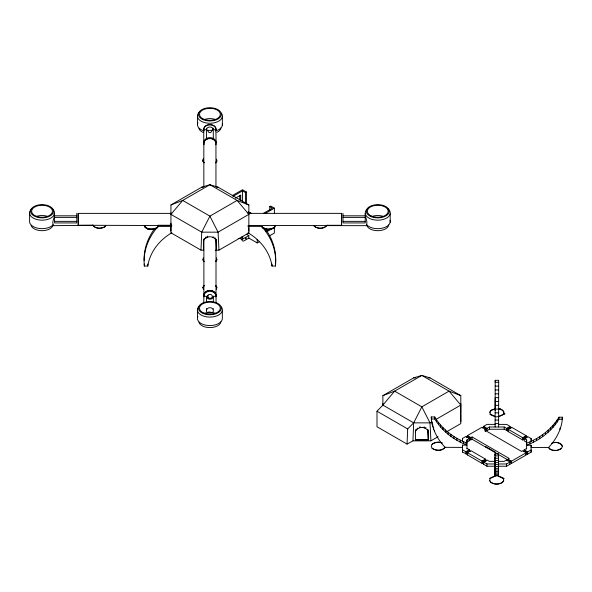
<?xml version="1.0" encoding="UTF-8"?>
<svg xmlns="http://www.w3.org/2000/svg" width="592" height="592" viewBox="0 0 592 592"><rect width="100%" height="100%" fill="white"/><g stroke="black" fill="none" stroke-linecap="round" stroke-linejoin="round"><path stroke-width="0.89" d="M171.769 225.545L78.314 225.263M170.933 231.043L170.933 223.184M170.933 214.385L170.933 204.943L201.724 187.176L209.901 184.726L218.063 187.168L248.862 204.95L248.862 214.378L218.071 232.168L201.731 232.16L170.933 214.385L182.699 200.429L209.901 184.726L237.103 200.429L248.862 204.95M248.862 231.035L248.862 227.728M275.472 264.032L275.472 266.045L272.002 266.045L272.002 264.032M382.876 405.816L382.876 395.648L413.667 377.874L421.844 375.424L430.014 377.866L460.813 395.648L460.813 413.216M428.297 440.515L427.883 429.999L428.297 440.515L415.399 440.515L415.51 430.924L416.006 429.614L415.443 431.79L415.51 430.924L417.708 428.12M460.813 421.733L460.813 414.289M494.964 476.153L494.986 453.872L498.479 453.879L498.471 462.389L498.479 461.368L504.147 461.375L506.567 459.991L510.03 461.997L510.023 464.269L506.56 466.252L498.471 466.237L498.449 476.234C511.917 482.857 497.805 474.066 494.964 476.153C485.921 480.948 490.413 477.241 494.964 476.227L494.993 461.36L489.347 461.353L486.935 459.962L483.472 461.945L483.457 464.217L486.935 466.215L494.986 466.23M494.986 457.216L494.986 462.382L494.993 461.36M498.449 476.153L498.479 453.879M526.207 437.236L526.214 435.727L511.584 427.254L508.106 429.252L508.106 431.516L508.595 431.235L504.221 429.274L489.429 429.244L487.009 430.636L486.52 430.347L486.52 428.652L484.337 429.896L521.522 451.407L522.706 450.727L526.17 452.732L526.17 455.004L511.503 463.418L511.503 461.153L508.04 459.148L508.032 460.657M442.143 442.905C438.887 441.536 434.787 441.98 432.042 444.266L431.235 446.146L432.034 448.203C435.66 451.193 442.135 451.289 445.11 447.345C443.386 445.465 441.343 443.186 439.804 440.936C434.957 433.906 431.427 425.589 431.279 416.96L434.75 416.968C441.98 429.141 453.886 438.036 466.977 443.112L465.171 443.105M431.635 421.534L431.279 416.96M432.034 448.203C435.335 450.638 442.18 451.348 445.11 447.175M432.042 444.266C434.484 442.557 438.924 441.491 442.143 443.075M432.153 424.079L432.153 422.066M432.811 426.603L432.819 424.59M433.625 429.096L433.625 427.084M434.58 431.553L434.58 430.214M485.462 460.62L485.47 459.103L470.84 450.638L467.362 452.628L467.362 454.9L467.85 454.619L462.448 452.044L462.463 445.11L466.977 445.117C453.886 440.048 441.98 431.154 434.743 418.973L434.75 416.968M436.519 421.778L436.526 419.765M438.487 424.486L438.487 422.473M440.633 427.106L440.64 425.093M442.964 429.614L442.971 427.609M445.465 432.019L445.465 430.007M448.122 434.299L448.129 432.293M450.934 436.459L450.941 434.447M453.894 438.48L453.901 436.467M456.987 440.367L456.994 438.354M460.206 442.098L460.206 440.093M462.448 452.044L462.448 449.772L465.897 451.777L465.889 454.049M462.463 445.11L462.456 447.382L445.11 447.345M462.47 440.729L462.478 438.465L465.926 436.467L469.404 438.48L469.397 440.744L466.984 442.12L466.984 439.856L469.404 438.48M462.47 441.558L462.478 438.465M463.536 443.689L463.543 441.676M466.378 453.768L466.385 452.066L468.871 450.638L470.344 451.489M466.97 448.958L466.984 439.863M467.399 437.133L467.399 435.623L482.073 427.209L485.536 429.215L485.536 431.479M469.367 451.296L469.367 449.787L466.97 448.396M483.546 427.875L483.546 426.358L487.031 424.375L495.119 424.39M508.469 460.287L485.743 447.13L485.743 446.568L495.541 452.236L495.541 452.806M486.935 466.215L486.942 463.95L483.472 461.945M487.009 430.636L487.009 428.364L483.546 426.358M489.429 429.244L489.429 426.98L504.229 427.002L506.634 428.401L510.112 426.403L510.112 428.675M489.702 480.66L490.901 482.302C494.32 484.574 499.049 484.582 502.482 482.325L503.688 480.519L502.482 482.495C499.049 484.752 494.32 484.744 490.901 482.473L489.702 480.66L490.095 478.565M495.267 408.717L491.108 410.226L489.902 412.202L491.108 410.397L495.267 408.887M495.141 416.487C490.627 415.436 486.091 411.825 495.141 416.487C496.88 418.884 514.108 408.902 498.627 416.664M494.986 453.872L494.986 455.877L498.471 455.877M495.156 410.345L495.201 380.308L498.686 380.308L498.605 426.995M495.119 426.987L495.171 397.676L498.656 397.683M495.201 380.308L495.201 382.306L498.686 382.314M498.471 466.237L498.479 461.368M500.173 408.961L502.689 410.249L503.888 412.232L502.689 410.419L500.173 408.961L498.538 408.724M504.221 429.274L504.229 427.002M506.56 466.252L506.567 463.98L510.03 461.997M506.56 460.561L506.567 459.991M506.634 430.665L506.634 428.401M507.122 430.384L507.129 428.682L509.616 427.254L511.088 428.105M525.319 438.502L527.191 437.429L525.718 436.578L523.232 438.006L523.224 439.708L522.736 439.989L522.736 437.717L507.129 428.682M524.179 451.393L524.179 449.883L526.606 448.492M523.232 438.006L526.628 439.974L526.628 442.239L524.201 440.84L524.209 438.568L527.679 436.578L531.15 438.583L531.142 440.855M526.614 449.054L526.628 439.974M551.463 443.297C554.519 441.625 558.789 442.239 561.556 444.518L562.356 446.405L561.549 448.455C557.908 451.43 551.433 451.504 548.473 447.552C550.205 445.68 552.255 443.408 553.801 441.166C558.67 434.151 562.222 425.84 562.4 417.212L558.929 417.212L558.929 419.217C551.655 431.368 539.719 440.226 526.614 445.251L531.135 445.258L531.12 452.162L527.642 454.153L527.154 453.872L527.154 452.17L524.667 450.734L523.195 451.578M527.642 454.153L527.65 451.888L524.179 449.883M530.055 443.83L530.062 441.817C541.776 436.644 552.306 428.282 558.929 417.212M531.12 452.162L531.12 449.898L527.65 451.888M531.135 445.258L531.128 447.522L548.473 447.552M531.142 441.691L531.15 438.583M533.392 442.254L533.399 440.248M536.618 440.529L536.626 438.517M539.719 438.657L539.719 436.644M542.679 436.644L542.686 434.632M545.498 434.498L545.506 432.486M548.17 432.219L548.17 430.214M550.057 449.269L548.473 447.382M550.671 429.829L550.678 427.816M552.839 450.364L550.057 449.099M553.009 427.328L553.009 425.315M555.17 424.716L555.17 422.703M556.177 450.593L561.549 448.455M562.356 446.405L561.556 444.688L559.336 443.23L556.199 442.365M557.139 422.007L557.146 420.002M560.017 429.341L560.017 428.001M468.901 440.463L470.381 439.612L470.388 437.917L467.895 436.474L466.415 437.318M470.381 439.612L470.869 439.9L470.877 437.636L472.061 436.955L509.224 458.467L508.04 459.148M467.362 454.9L481.992 463.366L481.999 461.094L485.47 459.103M470.869 439.9L472.053 439.212L472.061 436.955M481.992 463.366L482.487 463.085L482.495 461.383L484.974 459.954L486.446 460.805M204.062 238.916L203.5 241.092L203.559 240.226L204.906 238.62L207.651 237.052L207.674 236.186M419.624 426.884L419.602 427.75L416.849 429.318M203.559 240.226L203.456 249.809L203.522 248.943M203.692 250.15L200.991 250.15L201.731 232.16L209.901 216.132L237.103 200.429L248.862 214.378M436.334 419.217L460.813 405.076L449.047 391.127L421.844 375.424L394.642 391.127L382.876 405.091L376.993 411.225L376.993 426.736L407.052 444.089L407.673 428.926L413.675 422.858L421.844 406.837L449.047 391.127L460.813 395.648M407.052 444.089L412.942 440.855L413.675 422.858L382.876 405.091M206.149 237.688L206.186 236.822L204.906 238.62M216.354 241.958L215.939 239.301L216.354 249.809M415.399 440.515L415.466 439.641L428.231 439.649M562.156 418.921L562.4 417.212M215.873 130.188C217.671 122.818 202.153 122.803 203.929 130.173M213.372 128.212L210.811 132.571L209.013 132.578L206.904 129.729A3.389 2.694 22.5 0 1 206.438 128.249M206.46 138.861L206.549 129.115A3.471 2.834 0 0 1 209.894 127.006A3.471 2.834 0 0 1 213.253 129.1L213.349 138.861M203.744 129.707L203.929 128.531A6.179 5.047 0 0 1 209.901 124.794A6.179 5.047 0 0 1 215.873 128.531L216.087 142.524L215.873 141.355A6.179 5.047 0 0 0 209.901 137.61A6.179 5.047 0 0 0 203.929 141.355L203.744 142.524L203.744 129.707L206.46 129.707M203.707 296.222L206.423 296.348A3.471 2.834 0 0 0 209.886 299.189A3.471 2.834 0 0 0 213.364 296.363L216.05 296.222L216.05 302.63M206.445 309.039L206.541 308.439M204.085 261.671L202.886 259.858L203.271 257.927M202.908 161.083L203.3 158.982L202.908 161.083L204.114 162.896M215.68 285.507L216.887 287.32L216.494 289.251M503.496 414.156L503.888 412.062M93.58 225.263L52.821 225.663L53.08 224.708C51.637 220.964 55.596 216.857 54.064 213.349M52.903 225.374L52.414 226.573A11.1 6.408 0 0 1 40.892 230.658A11.1 6.408 0 0 1 31.08 225.293M274.459 227.062C270.921 230.266 264.217 229.637 261.59 226.381C264.254 230.554 271.069 230.429 274.666 227.432L275.472 225.545M248.07 225.493L366.981 225.67L366.67 224.716C367.81 221.016 364.938 217.419 365.39 213.712M215.695 162.726L216.894 160.913L215.695 162.896M215.666 261.501L216.872 259.688L215.666 261.671M204.099 285.677L202.901 287.49L204.099 285.507M341.621 225.293L327.08 225.293C324.172 229.252 317.312 229.252 314.004 226.003C317.638 228.993 324.12 229.074 327.08 225.123M150.494 229.415C152.973 229.837 156.614 229.06 158.205 226.551L156.636 228.09L153.839 229.193L150.494 229.415L147.356 228.889L153.898 229.156L156.636 228.09L158.205 226.381L170.984 226.41M53.08 224.708L52.17 225.685A12.506 7.222 0 0 1 37.57 228.194A12.506 7.222 0 0 1 29.6 220.698L29.6 212.202M420.705 426.973L419.602 427.75C422.644 426.869 426.447 427.89 427.942 430.865L427.38 429.474M247.9 226.381L261.59 226.381C264.52 230.258 270.884 230.177 274.459 227.232L275.25 225.374M261.59 226.381C264.506 230.569 271.358 229.866 274.666 227.432M92.715 225.115C95.63 229.304 102.483 228.601 105.79 226.166C102.157 229.156 95.675 229.245 92.715 225.286M232.345 195.597L242.491 189.743L246.472 192.037L246.472 203.922M232.885 196.418L242.491 190.876L245.488 192.6L246.472 192.037M235.276 198.209L240.729 195.057L240.729 200.533M269.774 210.286L269.774 206.623L270.759 206.06L274.385 208.155L274.385 213.682M263.618 213.238L272.424 208.155L269.774 206.623M265.024 213.564L274.385 208.155M215.377 250.15L218.973 250.15L248.862 232.893L248.862 213.046M259.555 241.588L257.217 242.942L248.825 238.095L248.825 235.549L242.742 239.064L242.742 236.341M248.825 238.095L244.163 240.789A3.123 1.806 -60 0 1 241.958 239.516L239.745 238.236M265.986 231.08L269.108 229.274M266.97 231.642L271.647 228.941M269.7 235.734L274.385 233.026L274.385 226.581M431.598 421.955L430.014 422.866L413.675 422.858M412.942 440.855L430.917 440.855L437.999 436.763M446.649 431.768L460.813 423.591L460.813 403.744M482.561 428.06L484.041 427.217L486.52 428.652M468.908 438.761L470.388 437.917M487.009 428.364L489.429 426.98M485.04 431.198L486.52 430.347M465.897 451.777L469.367 449.787M522.736 437.717L526.214 435.727M485.825 461.161L483.96 462.234L482.495 461.383M507.055 460.842L508.528 459.999L511.014 461.434L511.007 463.136L511.503 463.418M511.503 461.153L527.154 452.17M525.681 454.715L527.154 453.872M483.457 464.217L483.953 463.936L482.487 463.085M526.621 443.238L530.062 441.817M144.552 225.404C145.321 229.363 152.906 230.236 156.636 227.92L156.621 228.268M170.933 204.943L182.699 200.429L209.901 216.132L218.071 232.168L218.973 250.15M382.876 395.648L394.642 391.127L421.844 406.837L430.014 422.866L430.917 440.855M215.555 130.943L217.789 130.151A12.506 7.222 0 0 0 222.385 124.031M422.947 427.505L424.545 427.047M207.651 237.052C210.7 236.171 214.504 237.185 215.999 240.16L215.436 238.776M212.624 237.207L214.015 237.074M424.568 427.912L425.966 427.779M552.854 442.749L556.199 442.535M247.989 212.565L249.817 212.491L251.363 213.379M213.349 129.707L216.065 129.707M201.724 187.176L203.544 187.176M216.25 187.168L218.063 187.168M171.769 213.379L78.314 213.379L78.314 225.545M248.07 213.364L341.525 213.364L341.525 225.493M54.582 215.814L76.79 215.814M343.005 215.821L365.212 215.821M54.582 217.382L76.79 217.382M343.005 217.39L365.212 217.39M54.582 221.364L76.79 221.364M343.005 221.371L365.212 221.371M157.768 225.263L171.813 225.263M158.205 226.551L158.049 226.551A72.298 59.037 0 0 0 144.322 266.045L147.793 266.045A59.281 48.403 0 0 1 171.769 232.774M261.59 226.551L261.745 226.551A72.298 59.037 0 0 1 275.472 266.045M413.667 377.874L415.488 377.874M428.194 377.866L430.014 377.866M415.673 439.982L428.016 439.989M207.437 130.366L212.38 130.373M495.193 386.125L498.679 386.132M495.186 389.973L498.671 389.973M495.178 393.821L498.664 393.828M495.164 401.517L498.649 401.524M495.156 405.328L498.642 405.335M495.149 409.102L498.634 409.109M495.141 412.831L498.627 412.831M431.272 418.973L434.743 418.973M558.929 419.217L562.393 419.225M495.127 420.076L498.619 420.083M495.127 423.583L498.612 423.591M498.612 424.39L506.656 424.405L510.112 426.403M494.979 458.223L498.471 458.23M494.979 460.472L498.464 460.48M494.979 462.611L498.464 462.618M486.942 463.95L494.986 463.965M498.471 463.973L506.567 463.98M494.971 464.631L498.457 464.639M494.971 466.54L498.457 466.548M494.971 468.324L498.457 468.331M494.964 469.974L498.457 469.981M494.964 471.506L498.449 471.506M494.964 472.89L498.449 472.897M494.964 474.148L498.449 474.155M494.964 475.258L498.449 475.265M552.839 450.194L556.177 450.423M498.538 408.894L500.173 409.131M204.255 130.913L202.568 130.388A12.506 7.222 0 0 1 197.883 122.559M248.226 211.744L251.363 213.557M265.704 230.044L267.303 230.969M246.612 234.277L248.825 235.549M200.991 250.15L170.933 232.797L170.933 213.031M376.993 411.225L407.673 428.926M508.106 431.516L522.736 439.989M467.399 435.623L470.877 437.636M472.053 439.212L485.743 447.13M509.534 463.98L510.023 464.269M467.362 452.628L481.999 461.094M466.385 452.066L467.85 452.917M147.356 228.889L145.129 227.432L144.322 225.374L145.129 227.261L147.519 228.519M366.67 224.716L368.046 226.011A12.506 7.222 0 0 0 382.854 228.053A12.506 7.222 0 0 0 390.106 220.32M202.908 160.913L204.114 162.726M204.085 261.501L202.886 259.858M215.68 285.677L216.887 287.32M366.833 225.382L367.617 226.906A11.1 6.408 0 0 0 379.502 230.621A11.1 6.408 0 0 0 388.796 224.953M216.894 161.083L216.509 159.152M202.901 287.32L203.293 289.251M216.872 259.858L216.48 257.927M503.304 478.588L503.688 480.689M489.902 412.032L490.287 414.134M427.883 429.999L428.319 432.197L428.253 431.339M215.939 239.301L216.376 241.499L216.309 240.633M216.05 296.222L215.865 295.053A6.179 5.047 0 0 0 209.894 291.308A6.179 5.047 0 0 0 203.922 295.053L203.729 302.63M213.246 308.454L213.342 309.039M428.231 431.79L428.297 432.656M215.155 238.088L215.207 238.946M390.195 213.705L390.195 222.207M382.876 403.729L382.876 405.646M365.212 213.357L365.212 222.932L343.005 222.932L343.005 213.357M341.621 213.357L341.621 225.67M265.904 228.963L265.956 229.363M263.159 227.89L263.181 228.268M257.217 239.257L257.217 242.942M245.488 192.6L245.488 203.574M242.491 190.876L242.491 201.828M241.958 236.793L241.958 239.516M239.753 195.404L239.753 199.97M222.348 116.787L222.348 125.289M222.326 310.615L222.326 319.11A12.506 7.222 0 0 1 207.511 325.452A12.506 7.222 0 0 1 197.861 316.38M215.947 186.413L215.947 143.945A6.083 4.965 0 0 0 209.649 138.521A6.083 4.965 0 0 0 203.892 144.33M216.006 294.949L216.006 240.478A6.083 4.965 0 0 0 214.918 238.065M213.342 296.222L213.342 302.63M208.044 295.364L208.044 297.132M206.445 296.222L206.445 302.63M203.833 143.035L203.833 186.421M197.469 115.299L197.469 123.795M197.447 309.12L197.447 317.615M147.793 264.032L147.793 266.045M144.322 264.032L144.322 266.045M78.181 213.349L78.181 225.663M76.79 213.349L76.79 222.925L54.582 222.925L54.582 213.349M51.756 208.399A12.506 7.222 0 0 1 50.742 218.137A12.506 7.222 0 0 1 33.848 218.404A12.506 7.222 0 0 1 31.916 208.71M36.208 216.509A10.412 6.009 0 0 1 47.397 216.332M387.471 208.414A12.506 7.222 0 0 1 386.709 218.004A12.506 7.222 0 0 1 370.126 218.685A12.506 7.222 0 0 1 367.025 209.25M371.924 216.517A10.412 6.009 0 0 1 383.105 216.346M221.334 113.102A12.506 7.222 0 0 1 208.613 123.225A12.506 7.222 0 0 1 199.785 111.807M220.949 128.035A11.1 6.408 0 0 1 216.909 132.349M203.396 132.564A11.1 6.408 0 0 1 198.949 128.383M203.929 144.766A6.179 5.047 0 0 1 203.722 143.464L203.929 142.154A6.179 5.047 0 0 1 209.901 138.41A6.179 5.047 0 0 1 215.873 142.154L216.087 143.464A6.179 5.047 0 0 1 215.873 144.766M204.077 119.599A10.412 6.009 0 0 1 216.021 119.717M215.947 296.244A6.083 4.965 0 0 0 210.19 290.443A6.083 4.965 0 0 0 203.892 295.859L203.892 241.388A6.083 4.965 0 0 1 204.425 238.857M220.927 321.863A11.1 6.408 0 0 1 210.19 327.605A11.1 6.408 0 0 1 198.927 322.211M221.312 306.922A12.506 7.222 0 0 1 208.591 317.053A12.506 7.222 0 0 1 199.763 305.627M203.922 296.866A6.179 5.047 0 0 1 203.707 295.556L203.922 294.246A6.179 5.047 0 0 1 209.894 290.509A6.179 5.047 0 0 1 215.865 294.246L216.073 295.556A6.179 5.047 0 0 1 215.865 296.866M204.055 313.427A10.412 6.009 0 0 1 205.646 312.916L213.608 312.791A10.412 6.009 0 0 1 215.999 313.538M239.457 238.384A3.123 1.806 -60 0 1 238.184 238.391M248.026 232.774A59.281 48.403 0 0 1 272.002 266.045M264.631 228.009A72.298 59.037 0 0 1 275.606 262.286M144.115 260.539A72.298 59.037 0 0 1 155.163 228.009M245.399 238.509C246.198 240.241 246.694 236.156 245.399 238.509M206.541 310.038L206.541 311.503L207.422 312.613L208.983 311.91L212.365 312.62L212.891 312.132A3.389 2.694 22.5 0 0 212.905 309.298C211.492 306.774 207.333 307.248 206.541 310.038M35.32 216.598A11.448 6.608 0 0 0 53.428 211.936A11.448 6.608 0 0 0 37.37 205.217A11.448 6.608 0 0 0 35.32 216.598M35.934 216.117A10.412 6.009 0 0 0 52.392 211.869A10.412 6.009 0 0 0 37.799 205.764A10.412 6.009 0 0 0 35.934 216.117M371.036 216.613A11.448 6.608 0 0 0 389.144 211.943A11.448 6.608 0 0 0 373.086 205.224A11.448 6.608 0 0 0 371.036 216.613M371.65 216.124A10.412 6.009 0 0 0 388.108 211.884A10.412 6.009 0 0 0 373.515 205.772A10.412 6.009 0 0 0 371.65 216.124M203.189 119.695A11.448 6.608 0 0 0 221.297 115.026A11.448 6.608 0 0 0 205.239 108.306A11.448 6.608 0 0 0 203.189 119.695M203.803 119.207A10.412 6.009 0 0 0 220.261 114.966A10.412 6.009 0 0 0 205.668 108.854A10.412 6.009 0 0 0 203.803 119.207M208.184 297.761A2.427 1.983 0 0 0 212.247 296.866A2.427 1.983 0 0 0 209.265 294.446A2.427 1.983 0 0 0 208.184 297.761M203.167 313.516A11.448 6.608 0 0 0 221.275 308.854A11.448 6.608 0 0 0 205.217 302.135A11.448 6.608 0 0 0 203.167 313.516M203.781 313.035A10.412 6.009 0 0 0 220.239 308.787A10.412 6.009 0 0 0 205.646 302.682A10.412 6.009 0 0 0 203.781 313.035"/></g></svg>
